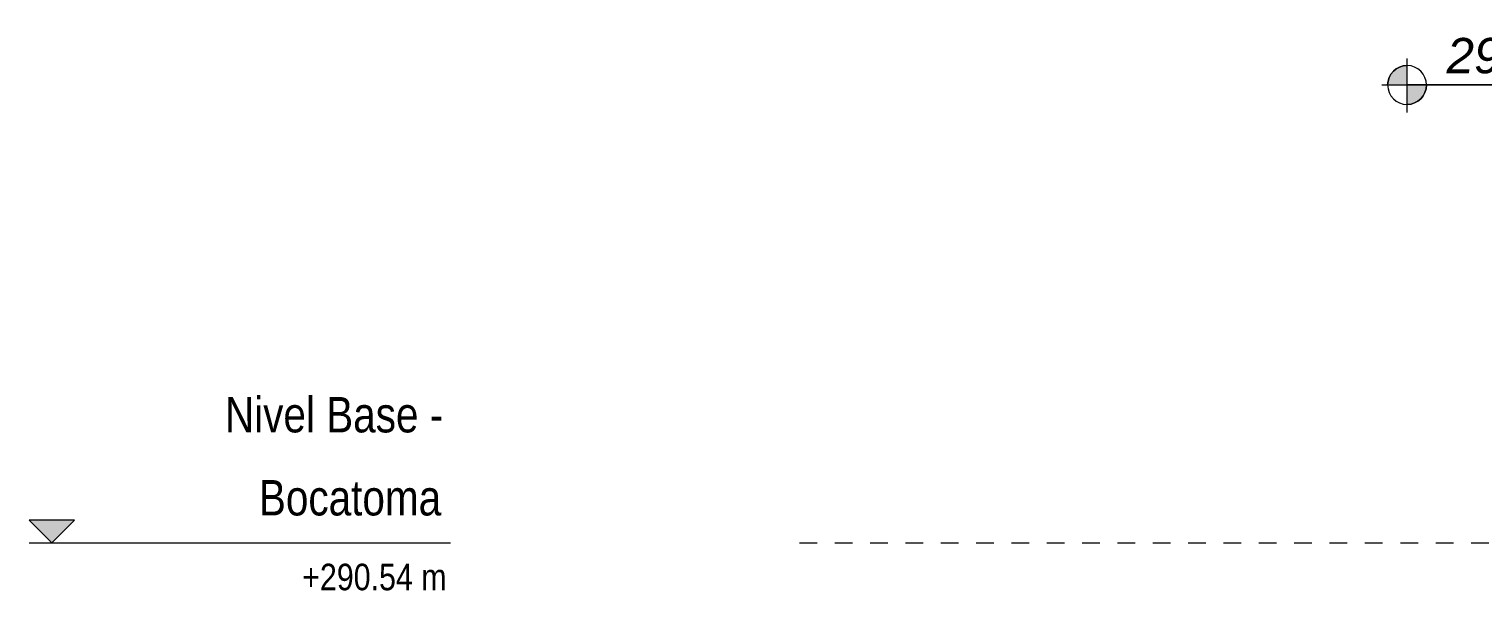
# Model space of a CAD drawing. Header units: metres. Extents: x 118 to 503, y -395 to 55.
# Drawn here: x 436.28 to 444.5, y 4.42 to 7.63 of the extents above; entities that cross this region are included whole.
import ezdxf

# ---------------------------------------------------------------- set-up
doc = ezdxf.new("R2010")
doc.units = ezdxf.units.M
doc.linetypes.add('Centre', pattern=[0.03175, 0.00635, -0.00475, 0.0159, -0.00475])
doc.layers.add('A-FLOR-LEVL', color=7, linetype='Continuous', lineweight=9)
doc.layers.add('G-ANNO-DIMS', color=7, linetype='Continuous', lineweight=9)
doc.styles.add('Arial_I', font='ariali.ttf', dxfattribs={"height": 0.2})
doc.styles.add('Saira Condensed', font='SairaCondensed-Regular.ttf', dxfattribs={"height": 0.2})
doc.styles.add('Saira Condensed_1', font='SairaCondensed-Regular.ttf', dxfattribs={"height": 0.15})

# ---------------------------------------------------------------- blocks, each defined once
blk = doc.blocks.new('Level - Con_Triangulo-1145791-Sección 04')
at = {"layer": 'A-FLOR-LEVL', "true_color": 0xe2e2e2}
blk.add_hatch(color=254, dxfattribs=at).paths.add_polyline_path([(-230.1983, 4.85), (-230.3269, 4.7213), (-230.4556, 4.85)])
at = {"layer": 'A-FLOR-LEVL', "color": 253, "true_color": 0xaaaaaa}
for p, q in [((-230.1983, 4.85), (-230.4556, 4.85)), ((-230.4556, 4.85), (-230.3269, 4.7213)), ((-230.3269, 4.7213), (-230.1983, 4.85)), ((-230.4556, 4.7213), (-228.0711, 4.7213))]:
    blk.add_line(p, q, dxfattribs=at)
blk = doc.blocks.new('Spot Elevations - Simbolo Cota Elevación-1114047-Sección 05')
at = {"layer": 'G-ANNO-DIMS'}
h = blk.add_hatch(color=256, dxfattribs=at)
edge = h.paths.add_edge_path()
edge.add_line((-464.6627, 6.236), (-464.5527, 6.236))
edge.add_arc((-464.6627, 6.236), 0.11, 0, 90)
edge.add_line((-464.6627, 6.346), (-464.6627, 6.236))
h = blk.add_hatch(color=256, dxfattribs=at)
edge = h.paths.add_edge_path()
edge.add_line((-464.6627, 6.236), (-464.7727, 6.236))
edge.add_arc((-464.6627, 6.236), 0.11, 180, 270)
edge.add_line((-464.6627, 6.126), (-464.6627, 6.236))
for p, q in [((-464.6627, 6.0796), (-464.6627, 6.386)), ((-464.5205, 6.236), (-465.4283, 6.236))]:
    blk.add_line(p, q, dxfattribs=at)
blk.add_circle((-464.6627, 6.236), 0.11, dxfattribs=at)
for start, end in [(0, 90), (180, 270)]:
    blk.add_arc((-464.6627, 6.236), 0.11, start, end, dxfattribs=at)

msp = doc.modelspace()

# ---------------------------------------------------------------- linework, layer by layer
at = {"layer": 'A-FLOR-LEVL', "color": 253, "linetype": 'Centre', "true_color": 0xaaaaaa}
msp.add_line((440.6348, 4.7213), (458.0016, 4.7213), dxfattribs=at)
at = {"layer": 'G-ANNO-DIMS'}
msp.add_line((445.3133, 7.3099), (444.073, 7.3099), dxfattribs=at)

# ---------------------------------------------------------------- block references
at = {"layer": 'A-FLOR-LEVL', "color": 253, "true_color": 0xaaaaaa}
msp.add_blockref('Level - Con_Triangulo-1145791-Sección 04', (666.7308, 0), dxfattribs=at)
at = {"layer": 'G-ANNO-DIMS', "extrusion": (0, 0, -1)}
msp.add_blockref('Spot Elevations - Simbolo Cota Elevación-1114047-Sección 05', (20.5897, 1.0739), dxfattribs=at)

# ---------------------------------------------------------------- texts
at = {"layer": 'A-FLOR-LEVL', "color": 9, "true_color": 0xb7b7b7, "attachment_point": 1, "bg_fill": 3, "box_fill_scale": 1.25, "bg_fill_color": 256, "bg_fill_true_color": 13158600, "bg_fill_transparency": 0}
for s, insert, char_height, width, style in [('Nivel Base -', (437.3838, 5.5457), 0.2, 1.507172, 'Saira Condensed'), ('+290.54 m', (437.8208, 4.6031), 0.15, 0.978059, 'Saira Condensed_1')]:
    msp.add_mtext(s, dxfattribs=dict(at, insert=insert, char_height=char_height, width=width, style=style))

# ---------------------------------------------------------------- next in the draw order: texts
at = {"layer": 'A-FLOR-LEVL', "color": 9, "true_color": 0xb7b7b7, "insert": (437.5757, 5.0761), "char_height": 0.2, "width": 1.274683, "attachment_point": 1, "style": 'Saira Condensed', "bg_fill": 3, "box_fill_scale": 1.25, "bg_fill_color": 256, "bg_fill_true_color": 13158600, "bg_fill_transparency": 0}
msp.add_mtext('Bocatoma', dxfattribs=at)
at = {"layer": 'G-ANNO-DIMS', "insert": (444.2966, 7.5759), "char_height": 0.2, "width": 1.023482, "attachment_point": 1, "line_spacing_factor": 0.941778, "style": 'Arial_I', "bg_fill": 3, "box_fill_scale": 1.25, "bg_fill_color": 256, "bg_fill_true_color": 13158600, "bg_fill_transparency": 0}
msp.add_mtext('292.53', dxfattribs=at)

doc.saveas('drawing.dxf')
